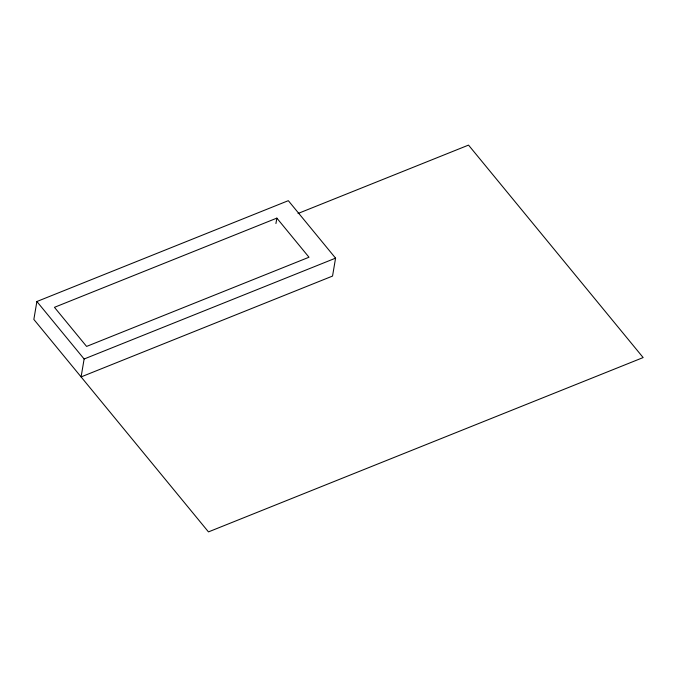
<?xml version="1.0" encoding="UTF-8"?>
<svg xmlns="http://www.w3.org/2000/svg" width="677" height="677" viewBox="0 0 677 677"><rect width="100%" height="100%" fill="white"/><g stroke="black" fill="none" stroke-linecap="round" stroke-linejoin="round"><path stroke-width="1.02" d="M36.88 301.519L84.126 358.996L81.096 376.911L332.542 276.072L335.572 258.157L288.326 200.671L36.88 301.519L33.85 319.434L208.474 531.894L643.15 357.566L468.526 145.106L298.032 213.483M275.937 223.537L276.851 218.121L54.448 307.324L86.588 346.429L309 257.235L276.851 218.121M84.126 358.996L335.572 258.157"/></g></svg>
